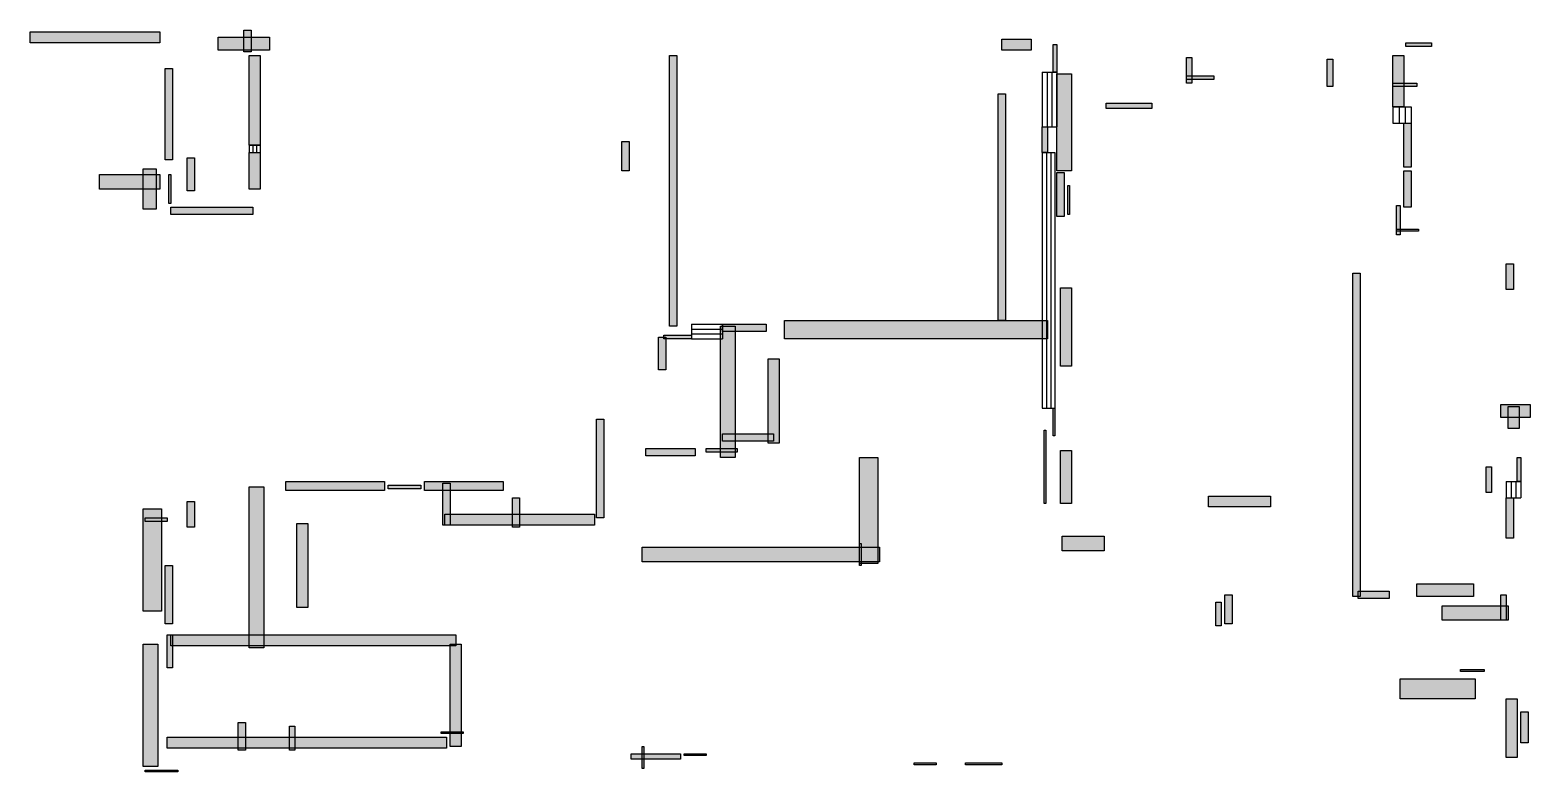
# Model space of a CAD drawing. Header units: millimetres. Extents: x 352 to 7577, y 220 to 7524.
# Drawn here: x 352 to 7577, y 3951 to 7524 of the extents above; entities that cross this region are included whole.
import ezdxf

# ---------------------------------------------------------------- set-up
doc = ezdxf.new("R2010")
doc.units = ezdxf.units.MM
doc.layers.add('WALL', color=7, linetype='Continuous')
doc.layers.add('WINDOW', color=5, linetype='Continuous')

msp = doc.modelspace()

# ---------------------------------------------------------------- hatches: boundary and pattern name
at = {"layer": 'WALL'}
h = msp.add_hatch(color=256, dxfattribs=at)
h.dxf.hatch_style = 1
h.paths.add_polyline_path([(352, 7515.2), (976.8, 7515.2), (976.8, 7462.4), (352, 7462.4)])
h = msp.add_hatch(color=256, dxfattribs=at)
h.dxf.hatch_style = 1
h.paths.add_polyline_path([(1381.6, 7524), (1416.8, 7524), (1416.8, 7418.4), (1381.6, 7418.4)])
h = msp.add_hatch(color=256, dxfattribs=at)
h.dxf.hatch_style = 1
h.paths.add_polyline_path([(1258.4, 7488.8), (1504.8, 7488.8), (1504.8, 7427.2), (1258.4, 7427.2)])
h = msp.add_hatch(color=256, dxfattribs=at)
h.dxf.hatch_style = 1
h.paths.add_polyline_path([(5033.6, 7480), (5174.4, 7480), (5174.4, 7427.2), (5033.6, 7427.2)])
h = msp.add_hatch(color=256, dxfattribs=at)
h.dxf.hatch_style = 1
h.paths.add_polyline_path([(5280, 7453.6), (5297.6, 7453.6), (5297.6, 7321.6), (5280, 7321.6)])
h = msp.add_hatch(color=256, dxfattribs=at)
h.dxf.hatch_style = 1
h.paths.add_polyline_path([(6978.4, 7462.4), (7101.6, 7462.4), (7101.6, 7444.8), (6978.4, 7444.8)])
h = msp.add_hatch(color=256, dxfattribs=at)
h.dxf.hatch_style = 1
h.paths.add_polyline_path([(1408, 7400.8), (1460.8, 7400.8), (1460.8, 6969.6), (1408, 6969.6)])
h = msp.add_hatch(color=256, dxfattribs=at)
h.dxf.hatch_style = 1
h.paths.add_polyline_path([(3432, 7400.8), (3467.2, 7400.8), (3467.2, 6098.4), (3432, 6098.4)])
h = msp.add_hatch(color=256, dxfattribs=at)
h.dxf.hatch_style = 1
h.paths.add_polyline_path([(5922.4, 7392), (5948.8, 7392), (5948.8, 7268.8), (5922.4, 7268.8)])
h = msp.add_hatch(color=256, dxfattribs=at)
h.dxf.hatch_style = 1
h.paths.add_polyline_path([(6600, 7383.2), (6626.4, 7383.2), (6626.4, 7251.2), (6600, 7251.2)])
h = msp.add_hatch(color=256, dxfattribs=at)
h.dxf.hatch_style = 1
h.paths.add_polyline_path([(6916.8, 7400.8), (6969.6, 7400.8), (6969.6, 7154.4), (6916.8, 7154.4)])
h = msp.add_hatch(color=256, dxfattribs=at)
h.dxf.hatch_style = 1
h.paths.add_polyline_path([(1003.2, 7339.2), (1038.4, 7339.2), (1038.4, 6899.2), (1003.2, 6899.2)])
h = msp.add_hatch(color=256, dxfattribs=at)
h.dxf.hatch_style = 1
h.paths.add_polyline_path([(5297.6, 7312.8), (5368, 7312.8), (5368, 6846.4), (5297.6, 6846.4)])
h = msp.add_hatch(color=256, dxfattribs=at)
h.dxf.hatch_style = 1
h.paths.add_polyline_path([(5922.4, 7304), (6054.4, 7304), (6054.4, 7286.4), (5922.4, 7286.4)])
h = msp.add_hatch(color=256, dxfattribs=at)
h.dxf.hatch_style = 1
h.paths.add_polyline_path([(6916.8, 7268.8), (7031.2, 7268.8), (7031.2, 7251.2), (6916.8, 7251.2)])
h = msp.add_hatch(color=256, dxfattribs=at)
h.dxf.hatch_style = 1
h.paths.add_polyline_path([(5016, 7216), (5051.2, 7216), (5051.2, 6124.8), (5016, 6124.8)])
h = msp.add_hatch(color=256, dxfattribs=at)
h.dxf.hatch_style = 1
h.paths.add_polyline_path([(5535.2, 7172), (5755.2, 7172), (5755.2, 7145.6), (5535.2, 7145.6)])
h = msp.add_hatch(color=256, dxfattribs=at)
h.dxf.hatch_style = 1
h.paths.add_polyline_path([(5227.2, 7057.6), (5253.6, 7057.6), (5253.6, 6934.4), (5227.2, 6934.4)])
h = msp.add_hatch(color=256, dxfattribs=at)
h.dxf.hatch_style = 1
h.paths.add_polyline_path([(6969.6, 7075.2), (7004.8, 7075.2), (7004.8, 6864), (6969.6, 6864)])
h = msp.add_hatch(color=256, dxfattribs=at)
h.dxf.hatch_style = 1
h.paths.add_polyline_path([(3203.2, 6987.2), (3238.4, 6987.2), (3238.4, 6846.4), (3203.2, 6846.4)])
h = msp.add_hatch(color=256, dxfattribs=at)
h.dxf.hatch_style = 1
h.paths.add_polyline_path([(1108.8, 6908), (1144, 6908), (1144, 6749.6), (1108.8, 6749.6)])
h = msp.add_hatch(color=256, dxfattribs=at)
h.dxf.hatch_style = 1
h.paths.add_polyline_path([(1408, 6934.4), (1460.8, 6934.4), (1460.8, 6758.4), (1408, 6758.4)])
h = msp.add_hatch(color=256, dxfattribs=at)
h.dxf.hatch_style = 1
h.paths.add_polyline_path([(686.4, 6828.8), (976.8, 6828.8), (976.8, 6758.4), (686.4, 6758.4)])
h = msp.add_hatch(color=256, dxfattribs=at)
h.dxf.hatch_style = 1
h.paths.add_polyline_path([(897.6, 6855.2), (959.2, 6855.2), (959.2, 6661.6), (897.6, 6661.6)])
h = msp.add_hatch(color=256, dxfattribs=at)
h.dxf.hatch_style = 1
h.paths.add_polyline_path([(1020.8, 6828.8), (1029.6, 6828.8), (1029.6, 6688), (1020.8, 6688)])
h = msp.add_hatch(color=256, dxfattribs=at)
h.dxf.hatch_style = 1
h.paths.add_polyline_path([(5297.6, 6837.6), (5332.8, 6837.6), (5332.8, 6626.4), (5297.6, 6626.4)])
h = msp.add_hatch(color=256, dxfattribs=at)
h.dxf.hatch_style = 1
h.paths.add_polyline_path([(6969.6, 6846.4), (7004.8, 6846.4), (7004.8, 6670.4), (6969.6, 6670.4)])
h = msp.add_hatch(color=256, dxfattribs=at)
h.dxf.hatch_style = 1
h.paths.add_polyline_path([(5350.4, 6776), (5359.2, 6776), (5359.2, 6635.2), (5350.4, 6635.2)])
h = msp.add_hatch(color=256, dxfattribs=at)
h.dxf.hatch_style = 1
h.paths.add_polyline_path([(1029.6, 6670.4), (1425.6, 6670.4), (1425.6, 6635.2), (1029.6, 6635.2)])
h = msp.add_hatch(color=256, dxfattribs=at)
h.dxf.hatch_style = 1
h.paths.add_polyline_path([(6934.4, 6679.2), (6952, 6679.2), (6952, 6538.4), (6934.4, 6538.4)])
h = msp.add_hatch(color=256, dxfattribs=at)
h.dxf.hatch_style = 1
h.paths.add_polyline_path([(6934.4, 6564.8), (7040, 6564.8), (7040, 6556), (6934.4, 6556)])
h = msp.add_hatch(color=256, dxfattribs=at)
h.dxf.hatch_style = 1
h.paths.add_polyline_path([(7462.4, 6397.6), (7497.6, 6397.6), (7497.6, 6274.4), (7462.4, 6274.4)])
h = msp.add_hatch(color=256, dxfattribs=at)
h.dxf.hatch_style = 1
h.paths.add_polyline_path([(6723.2, 6353.6), (6758.4, 6353.6), (6758.4, 4796), (6723.2, 4796)])
h = msp.add_hatch(color=256, dxfattribs=at)
h.dxf.hatch_style = 1
h.paths.add_polyline_path([(5315.2, 6283.2), (5368, 6283.2), (5368, 5904.8), (5315.2, 5904.8)])
h = msp.add_hatch(color=256, dxfattribs=at)
h.dxf.hatch_style = 1
h.paths.add_polyline_path([(3678.4, 6098.4), (3748.8, 6098.4), (3748.8, 5464.8), (3678.4, 5464.8)])
h = msp.add_hatch(color=256, dxfattribs=at)
h.dxf.hatch_style = 1
h.paths.add_polyline_path([(3687.2, 6107.2), (3898.4, 6107.2), (3898.4, 6072), (3687.2, 6072)])
h = msp.add_hatch(color=256, dxfattribs=at)
h.dxf.hatch_style = 1
h.paths.add_polyline_path([(3986.4, 6124.8), (5253.6, 6124.8), (5253.6, 6036.8), (3986.4, 6036.8)])
h = msp.add_hatch(color=256, dxfattribs=at)
h.dxf.hatch_style = 1
h.paths.add_polyline_path([(3379.2, 6045.6), (3414.4, 6045.6), (3414.4, 5887.2), (3379.2, 5887.2)])
h = msp.add_hatch(color=256, dxfattribs=at)
h.dxf.hatch_style = 1
h.paths.add_polyline_path([(3405.6, 6054.4), (3537.6, 6054.4), (3537.6, 6036.8), (3405.6, 6036.8)])
h = msp.add_hatch(color=256, dxfattribs=at)
h.dxf.hatch_style = 1
h.paths.add_polyline_path([(3907.2, 5940), (3960, 5940), (3960, 5535.2), (3907.2, 5535.2)])
h = msp.add_hatch(color=256, dxfattribs=at)
h.dxf.hatch_style = 1
h.paths.add_polyline_path([(7436, 5720), (7576.8, 5720), (7576.8, 5658.4), (7436, 5658.4)])
h = msp.add_hatch(color=256, dxfattribs=at)
h.dxf.hatch_style = 1
h.paths.add_polyline_path([(7471.2, 5711.2), (7524, 5711.2), (7524, 5605.6), (7471.2, 5605.6)])
h = msp.add_hatch(color=256, dxfattribs=at)
h.dxf.hatch_style = 1
h.paths.add_polyline_path([(3080, 5649.6), (3115.2, 5649.6), (3115.2, 5174.4), (3080, 5174.4)])
h = msp.add_hatch(color=256, dxfattribs=at)
h.dxf.hatch_style = 1
h.paths.add_polyline_path([(5280, 5702.4), (5288.8, 5702.4), (5288.8, 5570.4), (5280, 5570.4)])
h = msp.add_hatch(color=256, dxfattribs=at)
h.dxf.hatch_style = 1
h.paths.add_polyline_path([(3687.2, 5579.2), (3933.6, 5579.2), (3933.6, 5544), (3687.2, 5544)])
h = msp.add_hatch(color=256, dxfattribs=at)
h.dxf.hatch_style = 1
h.paths.add_polyline_path([(5236, 5596.8), (5244.8, 5596.8), (5244.8, 5244.8), (5236, 5244.8)])
h = msp.add_hatch(color=256, dxfattribs=at)
h.dxf.hatch_style = 1
h.paths.add_polyline_path([(3317.6, 5508.8), (3555.2, 5508.8), (3555.2, 5473.6), (3317.6, 5473.6)])
h = msp.add_hatch(color=256, dxfattribs=at)
h.dxf.hatch_style = 1
h.paths.add_polyline_path([(3608, 5508.8), (3757.6, 5508.8), (3757.6, 5491.2), (3608, 5491.2)])
h = msp.add_hatch(color=256, dxfattribs=at)
h.dxf.hatch_style = 1
h.paths.add_polyline_path([(5315.2, 5500), (5368, 5500), (5368, 5244.8), (5315.2, 5244.8)])
h = msp.add_hatch(color=256, dxfattribs=at)
h.dxf.hatch_style = 1
h.paths.add_polyline_path([(4347.2, 5464.8), (4435.2, 5464.8), (4435.2, 4954.4), (4347.2, 4954.4)])
h = msp.add_hatch(color=256, dxfattribs=at)
h.dxf.hatch_style = 1
h.paths.add_polyline_path([(7365.6, 5420.8), (7392, 5420.8), (7392, 5297.6), (7365.6, 5297.6)])
h = msp.add_hatch(color=256, dxfattribs=at)
h.dxf.hatch_style = 1
h.paths.add_polyline_path([(7515.2, 5464.8), (7532.8, 5464.8), (7532.8, 5350.4), (7515.2, 5350.4)])
h = msp.add_hatch(color=256, dxfattribs=at)
h.dxf.hatch_style = 1
h.paths.add_polyline_path([(1584, 5350.4), (2059.2, 5350.4), (2059.2, 5306.4), (1584, 5306.4)])
h = msp.add_hatch(color=256, dxfattribs=at)
h.dxf.hatch_style = 1
h.paths.add_polyline_path([(2252.8, 5350.4), (2631.2, 5350.4), (2631.2, 5306.4), (2252.8, 5306.4)])
h = msp.add_hatch(color=256, dxfattribs=at)
h.dxf.hatch_style = 1
h.paths.add_polyline_path([(1408, 5324), (1478.4, 5324), (1478.4, 4549.6), (1408, 4549.6)])
h = msp.add_hatch(color=256, dxfattribs=at)
h.dxf.hatch_style = 1
h.paths.add_polyline_path([(2076.8, 5332.8), (2235.2, 5332.8), (2235.2, 5315.2), (2076.8, 5315.2)])
h = msp.add_hatch(color=256, dxfattribs=at)
h.dxf.hatch_style = 1
h.paths.add_polyline_path([(2340.8, 5341.6), (2376, 5341.6), (2376, 5139.2), (2340.8, 5139.2)])
h = msp.add_hatch(color=256, dxfattribs=at)
h.dxf.hatch_style = 1
h.paths.add_polyline_path([(6028, 5280), (6327.2, 5280), (6327.2, 5227.2), (6028, 5227.2)])
h = msp.add_hatch(color=256, dxfattribs=at)
h.dxf.hatch_style = 1
h.paths.add_polyline_path([(897.6, 5218.4), (985.6, 5218.4), (985.6, 4725.6), (897.6, 4725.6)])
h = msp.add_hatch(color=256, dxfattribs=at)
h.dxf.hatch_style = 1
h.paths.add_polyline_path([(1108.8, 5253.6), (1144, 5253.6), (1144, 5130.4), (1108.8, 5130.4)])
h = msp.add_hatch(color=256, dxfattribs=at)
h.dxf.hatch_style = 1
h.paths.add_polyline_path([(2675.2, 5271.2), (2710.4, 5271.2), (2710.4, 5130.4), (2675.2, 5130.4)])
h = msp.add_hatch(color=256, dxfattribs=at)
h.dxf.hatch_style = 1
h.paths.add_polyline_path([(7462.4, 5271.2), (7497.6, 5271.2), (7497.6, 5077.6), (7462.4, 5077.6)])
h = msp.add_hatch(color=256, dxfattribs=at)
h.dxf.hatch_style = 1
h.paths.add_polyline_path([(906.4, 5174.4), (1012, 5174.4), (1012, 5156.8), (906.4, 5156.8)])
h = msp.add_hatch(color=256, dxfattribs=at)
h.dxf.hatch_style = 1
h.paths.add_polyline_path([(1636.8, 5148), (1689.6, 5148), (1689.6, 4743.2), (1636.8, 4743.2)])
h = msp.add_hatch(color=256, dxfattribs=at)
h.dxf.hatch_style = 1
h.paths.add_polyline_path([(2349.6, 5192), (3071.2, 5192), (3071.2, 5139.2), (2349.6, 5139.2)])
h = msp.add_hatch(color=256, dxfattribs=at)
h.dxf.hatch_style = 1
h.paths.add_polyline_path([(5324, 5086.4), (5526.4, 5086.4), (5526.4, 5016), (5324, 5016)])
h = msp.add_hatch(color=256, dxfattribs=at)
h.dxf.hatch_style = 1
h.paths.add_polyline_path([(3300, 5033.6), (4444, 5033.6), (4444, 4963.2), (3300, 4963.2)])
h = msp.add_hatch(color=256, dxfattribs=at)
h.dxf.hatch_style = 1
h.paths.add_polyline_path([(4347.2, 5051.2), (4356, 5051.2), (4356, 4945.6), (4347.2, 4945.6)])
h = msp.add_hatch(color=256, dxfattribs=at)
h.dxf.hatch_style = 1
h.paths.add_polyline_path([(1003.2, 4945.6), (1038.4, 4945.6), (1038.4, 4664), (1003.2, 4664)])
h = msp.add_hatch(color=256, dxfattribs=at)
h.dxf.hatch_style = 1
h.paths.add_polyline_path([(7031.2, 4857.6), (7304, 4857.6), (7304, 4796), (7031.2, 4796)])
h = msp.add_hatch(color=256, dxfattribs=at)
h.dxf.hatch_style = 1
h.paths.add_polyline_path([(6063.2, 4769.6), (6089.6, 4769.6), (6089.6, 4655.2), (6063.2, 4655.2)])
h = msp.add_hatch(color=256, dxfattribs=at)
h.dxf.hatch_style = 1
h.paths.add_polyline_path([(6107.2, 4804.8), (6142.4, 4804.8), (6142.4, 4664), (6107.2, 4664)])
h = msp.add_hatch(color=256, dxfattribs=at)
h.dxf.hatch_style = 1
h.paths.add_polyline_path([(6749.6, 4822.4), (6899.2, 4822.4), (6899.2, 4787.2), (6749.6, 4787.2)])
h = msp.add_hatch(color=256, dxfattribs=at)
h.dxf.hatch_style = 1
h.paths.add_polyline_path([(7436, 4804.8), (7462.4, 4804.8), (7462.4, 4681.6), (7436, 4681.6)])
h = msp.add_hatch(color=256, dxfattribs=at)
h.dxf.hatch_style = 1
h.paths.add_polyline_path([(7154.4, 4752), (7471.2, 4752), (7471.2, 4681.6), (7154.4, 4681.6)])
h = msp.add_hatch(color=256, dxfattribs=at)
h.dxf.hatch_style = 1
h.paths.add_polyline_path([(897.6, 4567.2), (968, 4567.2), (968, 3977.6), (897.6, 3977.6)])
h = msp.add_hatch(color=256, dxfattribs=at)
h.dxf.hatch_style = 1
h.paths.add_polyline_path([(1012, 4611.2), (1038.4, 4611.2), (1038.4, 4452.8), (1012, 4452.8)])
h = msp.add_hatch(color=256, dxfattribs=at)
h.dxf.hatch_style = 1
h.paths.add_polyline_path([(1029.6, 4611.2), (2402.4, 4611.2), (2402.4, 4558.4), (1029.6, 4558.4)])
h = msp.add_hatch(color=256, dxfattribs=at)
h.dxf.hatch_style = 1
h.paths.add_polyline_path([(2376, 4567.2), (2428.8, 4567.2), (2428.8, 4074.4), (2376, 4074.4)])
h = msp.add_hatch(color=256, dxfattribs=at)
h.dxf.hatch_style = 1
h.paths.add_polyline_path([(7242.4, 4444), (7356.8, 4444), (7356.8, 4435.2), (7242.4, 4435.2)])
h = msp.add_hatch(color=256, dxfattribs=at)
h.dxf.hatch_style = 1
h.paths.add_polyline_path([(6952, 4400), (7312.8, 4400), (7312.8, 4303.2), (6952, 4303.2)])
h = msp.add_hatch(color=256, dxfattribs=at)
h.dxf.hatch_style = 1
h.paths.add_polyline_path([(7462.4, 4303.2), (7515.2, 4303.2), (7515.2, 4021.6), (7462.4, 4021.6)])
h = msp.add_hatch(color=256, dxfattribs=at)
h.dxf.hatch_style = 1
h.paths.add_polyline_path([(7532.8, 4241.6), (7568, 4241.6), (7568, 4092), (7532.8, 4092)])
h = msp.add_hatch(color=256, dxfattribs=at)
h.dxf.hatch_style = 1
h.paths.add_polyline_path([(1012, 4118.4), (2358.4, 4118.4), (2358.4, 4065.6), (1012, 4065.6)])
h = msp.add_hatch(color=256, dxfattribs=at)
h.dxf.hatch_style = 1
h.paths.add_polyline_path([(1355.2, 4188.8), (1390.4, 4188.8), (1390.4, 4056.8), (1355.2, 4056.8)])
h = msp.add_hatch(color=256, dxfattribs=at)
h.dxf.hatch_style = 1
h.paths.add_polyline_path([(1601.6, 4171.2), (1628, 4171.2), (1628, 4056.8), (1601.6, 4056.8)])
h = msp.add_hatch(color=256, dxfattribs=at)
h.dxf.hatch_style = 1
h.paths.add_polyline_path([(2332, 4144.8), (2437.6, 4144.8), (2437.6, 4136), (2332, 4136)])
h = msp.add_hatch(color=256, dxfattribs=at)
h.dxf.hatch_style = 1
h.paths.add_polyline_path([(3300, 4074.4), (3308.8, 4074.4), (3308.8, 3968.8), (3300, 3968.8)])
h = msp.add_hatch(color=256, dxfattribs=at)
h.dxf.hatch_style = 1
h.paths.add_polyline_path([(3247.2, 4039.2), (3484.8, 4039.2), (3484.8, 4012.8), (3247.2, 4012.8)])
h = msp.add_hatch(color=256, dxfattribs=at)
h.dxf.hatch_style = 1
h.paths.add_polyline_path([(3502.4, 4039.2), (3608, 4039.2), (3608, 4030.4), (3502.4, 4030.4)])
h = msp.add_hatch(color=256, dxfattribs=at)
h.dxf.hatch_style = 1
h.paths.add_polyline_path([(4611.2, 3995.2), (4716.8, 3995.2), (4716.8, 3986.4), (4611.2, 3986.4)])
h = msp.add_hatch(color=256, dxfattribs=at)
h.dxf.hatch_style = 1
h.paths.add_polyline_path([(4857.6, 3995.2), (5033.6, 3995.2), (5033.6, 3986.4), (4857.6, 3986.4)])
h = msp.add_hatch(color=256, dxfattribs=at)
h.dxf.hatch_style = 1
h.paths.add_polyline_path([(906.4, 3960), (1064.8, 3960), (1064.8, 3951.2), (906.4, 3951.2)])

# ---------------------------------------------------------------- linework, layer by layer
for points in [[(352, 7515.2), (976.8, 7515.2), (976.8, 7462.4), (352, 7462.4)], [(1381.6, 7524), (1416.8, 7524), (1416.8, 7418.4), (1381.6, 7418.4)], [(1258.4, 7488.8), (1504.8, 7488.8), (1504.8, 7427.2), (1258.4, 7427.2)], [(5033.6, 7480), (5174.4, 7480), (5174.4, 7427.2), (5033.6, 7427.2)], [(5280, 7453.6), (5297.6, 7453.6), (5297.6, 7321.6), (5280, 7321.6)], [(6978.4, 7462.4), (7101.6, 7462.4), (7101.6, 7444.8), (6978.4, 7444.8)], [(1408, 7400.8), (1460.8, 7400.8), (1460.8, 6969.6), (1408, 6969.6)], [(3432, 7400.8), (3467.2, 7400.8), (3467.2, 6098.4), (3432, 6098.4)], [(5922.4, 7392), (5948.8, 7392), (5948.8, 7268.8), (5922.4, 7268.8)], [(6600, 7383.2), (6626.4, 7383.2), (6626.4, 7251.2), (6600, 7251.2)], [(6916.8, 7400.8), (6969.6, 7400.8), (6969.6, 7154.4), (6916.8, 7154.4)], [(1003.2, 7339.2), (1038.4, 7339.2), (1038.4, 6899.2), (1003.2, 6899.2)], [(5297.6, 7312.8), (5368, 7312.8), (5368, 6846.4), (5297.6, 6846.4)], [(5922.4, 7304), (6054.4, 7304), (6054.4, 7286.4), (5922.4, 7286.4)], [(6916.8, 7268.8), (7031.2, 7268.8), (7031.2, 7251.2), (6916.8, 7251.2)], [(5016, 7216), (5051.2, 7216), (5051.2, 6124.8), (5016, 6124.8)], [(5535.2, 7172), (5755.2, 7172), (5755.2, 7145.6), (5535.2, 7145.6)], [(5227.2, 7057.6), (5253.6, 7057.6), (5253.6, 6934.4), (5227.2, 6934.4)], [(6969.6, 7075.2), (7004.8, 7075.2), (7004.8, 6864), (6969.6, 6864)], [(3203.2, 6987.2), (3238.4, 6987.2), (3238.4, 6846.4), (3203.2, 6846.4)], [(1108.8, 6908), (1144, 6908), (1144, 6749.6), (1108.8, 6749.6)], [(1408, 6934.4), (1460.8, 6934.4), (1460.8, 6758.4), (1408, 6758.4)], [(686.4, 6828.8), (976.8, 6828.8), (976.8, 6758.4), (686.4, 6758.4)], [(897.6, 6855.2), (959.2, 6855.2), (959.2, 6661.6), (897.6, 6661.6)], [(1020.8, 6828.8), (1029.6, 6828.8), (1029.6, 6688), (1020.8, 6688)], [(5297.6, 6837.6), (5332.8, 6837.6), (5332.8, 6626.4), (5297.6, 6626.4)], [(6969.6, 6846.4), (7004.8, 6846.4), (7004.8, 6670.4), (6969.6, 6670.4)], [(5350.4, 6776), (5359.2, 6776), (5359.2, 6635.2), (5350.4, 6635.2)], [(1029.6, 6670.4), (1425.6, 6670.4), (1425.6, 6635.2), (1029.6, 6635.2)], [(6934.4, 6679.2), (6952, 6679.2), (6952, 6538.4), (6934.4, 6538.4)], [(6934.4, 6564.8), (7040, 6564.8), (7040, 6556), (6934.4, 6556)], [(7462.4, 6397.6), (7497.6, 6397.6), (7497.6, 6274.4), (7462.4, 6274.4)], [(6723.2, 6353.6), (6758.4, 6353.6), (6758.4, 4796), (6723.2, 4796)], [(5315.2, 6283.2), (5368, 6283.2), (5368, 5904.8), (5315.2, 5904.8)], [(3678.4, 6098.4), (3748.8, 6098.4), (3748.8, 5464.8), (3678.4, 5464.8)], [(3687.2, 6107.2), (3898.4, 6107.2), (3898.4, 6072), (3687.2, 6072)], [(3986.4, 6124.8), (5253.6, 6124.8), (5253.6, 6036.8), (3986.4, 6036.8)], [(3379.2, 6045.6), (3414.4, 6045.6), (3414.4, 5887.2), (3379.2, 5887.2)], [(3405.6, 6054.4), (3537.6, 6054.4), (3537.6, 6036.8), (3405.6, 6036.8)], [(3907.2, 5940), (3960, 5940), (3960, 5535.2), (3907.2, 5535.2)], [(7436, 5720), (7576.8, 5720), (7576.8, 5658.4), (7436, 5658.4)], [(7471.2, 5711.2), (7524, 5711.2), (7524, 5605.6), (7471.2, 5605.6)], [(3080, 5649.6), (3115.2, 5649.6), (3115.2, 5174.4), (3080, 5174.4)], [(5280, 5702.4), (5288.8, 5702.4), (5288.8, 5570.4), (5280, 5570.4)], [(3687.2, 5579.2), (3933.6, 5579.2), (3933.6, 5544), (3687.2, 5544)], [(5236, 5596.8), (5244.8, 5596.8), (5244.8, 5244.8), (5236, 5244.8)], [(3317.6, 5508.8), (3555.2, 5508.8), (3555.2, 5473.6), (3317.6, 5473.6)], [(3608, 5508.8), (3757.6, 5508.8), (3757.6, 5491.2), (3608, 5491.2)], [(5315.2, 5500), (5368, 5500), (5368, 5244.8), (5315.2, 5244.8)], [(4347.2, 5464.8), (4435.2, 5464.8), (4435.2, 4954.4), (4347.2, 4954.4)], [(7365.6, 5420.8), (7392, 5420.8), (7392, 5297.6), (7365.6, 5297.6)], [(7515.2, 5464.8), (7532.8, 5464.8), (7532.8, 5350.4), (7515.2, 5350.4)], [(1584, 5350.4), (2059.2, 5350.4), (2059.2, 5306.4), (1584, 5306.4)], [(2252.8, 5350.4), (2631.2, 5350.4), (2631.2, 5306.4), (2252.8, 5306.4)], [(1408, 5324), (1478.4, 5324), (1478.4, 4549.6), (1408, 4549.6)], [(2076.8, 5332.8), (2235.2, 5332.8), (2235.2, 5315.2), (2076.8, 5315.2)], [(2340.8, 5341.6), (2376, 5341.6), (2376, 5139.2), (2340.8, 5139.2)], [(6028, 5280), (6327.2, 5280), (6327.2, 5227.2), (6028, 5227.2)], [(897.6, 5218.4), (985.6, 5218.4), (985.6, 4725.6), (897.6, 4725.6)], [(1108.8, 5253.6), (1144, 5253.6), (1144, 5130.4), (1108.8, 5130.4)], [(2675.2, 5271.2), (2710.4, 5271.2), (2710.4, 5130.4), (2675.2, 5130.4)], [(7462.4, 5271.2), (7497.6, 5271.2), (7497.6, 5077.6), (7462.4, 5077.6)], [(906.4, 5174.4), (1012, 5174.4), (1012, 5156.8), (906.4, 5156.8)], [(1636.8, 5148), (1689.6, 5148), (1689.6, 4743.2), (1636.8, 4743.2)], [(2349.6, 5192), (3071.2, 5192), (3071.2, 5139.2), (2349.6, 5139.2)], [(5324, 5086.4), (5526.4, 5086.4), (5526.4, 5016), (5324, 5016)], [(3300, 5033.6), (4444, 5033.6), (4444, 4963.2), (3300, 4963.2)], [(4347.2, 5051.2), (4356, 5051.2), (4356, 4945.6), (4347.2, 4945.6)], [(1003.2, 4945.6), (1038.4, 4945.6), (1038.4, 4664), (1003.2, 4664)], [(7031.2, 4857.6), (7304, 4857.6), (7304, 4796), (7031.2, 4796)], [(6063.2, 4769.6), (6089.6, 4769.6), (6089.6, 4655.2), (6063.2, 4655.2)], [(6107.2, 4804.8), (6142.4, 4804.8), (6142.4, 4664), (6107.2, 4664)], [(6749.6, 4822.4), (6899.2, 4822.4), (6899.2, 4787.2), (6749.6, 4787.2)], [(7436, 4804.8), (7462.4, 4804.8), (7462.4, 4681.6), (7436, 4681.6)], [(7154.4, 4752), (7471.2, 4752), (7471.2, 4681.6), (7154.4, 4681.6)], [(897.6, 4567.2), (968, 4567.2), (968, 3977.6), (897.6, 3977.6)], [(1012, 4611.2), (1038.4, 4611.2), (1038.4, 4452.8), (1012, 4452.8)], [(1029.6, 4611.2), (2402.4, 4611.2), (2402.4, 4558.4), (1029.6, 4558.4)], [(2376, 4567.2), (2428.8, 4567.2), (2428.8, 4074.4), (2376, 4074.4)], [(7242.4, 4444), (7356.8, 4444), (7356.8, 4435.2), (7242.4, 4435.2)], [(6952, 4400), (7312.8, 4400), (7312.8, 4303.2), (6952, 4303.2)], [(7462.4, 4303.2), (7515.2, 4303.2), (7515.2, 4021.6), (7462.4, 4021.6)], [(7532.8, 4241.6), (7568, 4241.6), (7568, 4092), (7532.8, 4092)], [(1012, 4118.4), (2358.4, 4118.4), (2358.4, 4065.6), (1012, 4065.6)], [(1355.2, 4188.8), (1390.4, 4188.8), (1390.4, 4056.8), (1355.2, 4056.8)], [(1601.6, 4171.2), (1628, 4171.2), (1628, 4056.8), (1601.6, 4056.8)], [(2332, 4144.8), (2437.6, 4144.8), (2437.6, 4136), (2332, 4136)], [(3300, 4074.4), (3308.8, 4074.4), (3308.8, 3968.8), (3300, 3968.8)], [(3247.2, 4039.2), (3484.8, 4039.2), (3484.8, 4012.8), (3247.2, 4012.8)], [(3502.4, 4039.2), (3608, 4039.2), (3608, 4030.4), (3502.4, 4030.4)], [(4611.2, 3995.2), (4716.8, 3995.2), (4716.8, 3986.4), (4611.2, 3986.4)], [(4857.6, 3995.2), (5033.6, 3995.2), (5033.6, 3986.4), (4857.6, 3986.4)], [(906.4, 3960), (1064.8, 3960), (1064.8, 3951.2), (906.4, 3951.2)]]:
    msp.add_lwpolyline(points, close=True, dxfattribs=at)
at = {"layer": 'WINDOW'}
for p, q in [((5227.2, 7321.6), (5227.2, 7057.6)), ((5227.2, 7321.6), (5297.6, 7321.6)), ((5250.7, 7321.6), (5250.7, 7057.6)), ((5274.1, 7321.6), (5274.1, 7057.6)), ((5297.6, 7321.6), (5297.6, 7057.6)), ((6916.8, 7154.4), (6916.8, 7075.2)), ((6916.8, 7154.4), (7004.8, 7154.4)), ((6946.1, 7154.4), (6946.1, 7075.2)), ((6975.5, 7154.4), (6975.5, 7075.2)), ((7004.8, 7154.4), (7004.8, 7075.2)), ((5227.2, 7057.6), (5297.6, 7057.6)), ((6916.8, 7075.2), (7004.8, 7075.2)), ((1408, 6969.6), (1408, 6934.4)), ((1408, 6969.6), (1460.8, 6969.6)), ((1425.6, 6969.6), (1425.6, 6934.4)), ((1443.2, 6969.6), (1443.2, 6934.4)), ((1460.8, 6969.6), (1460.8, 6934.4)), ((1408, 6934.4), (1460.8, 6934.4)), ((5227.2, 6934.4), (5227.2, 5702.4)), ((5227.2, 6934.4), (5288.8, 6934.4)), ((5247.7, 6934.4), (5247.7, 5702.4)), ((5268.3, 6934.4), (5268.3, 5702.4)), ((5288.8, 6934.4), (5288.8, 5702.4)), ((3537.6, 6107.2), (3687.2, 6107.2)), ((3537.6, 6107.2), (3537.6, 6036.8)), ((3537.6, 6083.7), (3687.2, 6083.7)), ((3687.2, 6107.2), (3687.2, 6036.8)), ((3537.6, 6060.3), (3687.2, 6060.3)), ((3537.6, 6036.8), (3687.2, 6036.8)), ((5227.2, 5702.4), (5288.8, 5702.4)), ((7462.4, 5350.4), (7462.4, 5271.2)), ((7462.4, 5350.4), (7532.8, 5350.4)), ((7485.9, 5350.4), (7485.9, 5271.2)), ((7509.3, 5350.4), (7509.3, 5271.2)), ((7532.8, 5350.4), (7532.8, 5271.2)), ((7462.4, 5271.2), (7532.8, 5271.2))]:
    msp.add_line(p, q, dxfattribs=at)

doc.saveas('drawing.dxf')
